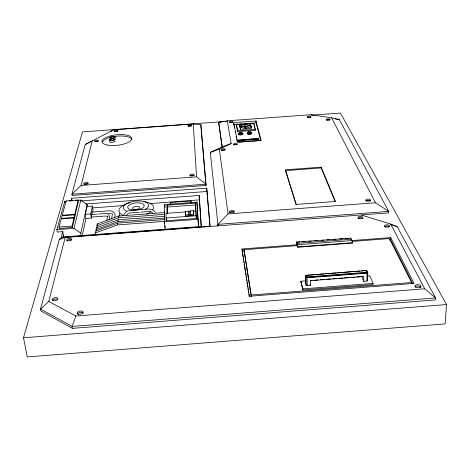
<?xml version="1.0" encoding="UTF-8"?>
<svg xmlns="http://www.w3.org/2000/svg" width="470" height="470" viewBox="0 0 470 470"><rect width="100%" height="100%" fill="white"/><g stroke="black" fill="none" stroke-linecap="round" stroke-linejoin="round"><path stroke-width="0.7" d="M91.597 216.447L91.533 217.075L91.38 215.019M350.608 238.143L296.47 242.009L297.199 245.857M251.244 296.664L243.995 249.717L297.428 245.622L297.886 247.226L352.635 243.025L352.212 240.564L350.614 237.861M167.038 213.727L167.185 205.173L195.432 203.046L195.937 211.336M167.261 213.503L167.185 205.173M193.681 211.312L195.861 211.148L196.331 218.468L166.239 220.747L166.263 219.414M362.681 276.73L362.646 278.763L363.674 281.318L366.935 281.066L367.611 280.549L367.781 272.629L367.094 270.99L365.907 270.509L306.322 275.385L306.698 277.165L307.268 277.388L366.641 272.782L366.988 272.024L366.436 270.697L366.982 272.529M363.674 281.318L363.768 276.548L310.353 280.69L310.417 285.46L307.192 285.707L306.129 285.296L305.676 283.68L305.547 275.79L306.34 275.244M166.239 220.747L166.063 213.398L185.685 211.917M365.901 271.014L365.907 270.509M366.641 272.782L366.988 272.024M366.935 281.066L367.105 273.141L367.781 272.629M165.152 229.566L164.388 221.858L164.794 204.55L196.948 202.135L198.604 226.945M164.471 218.274L164.559 221.364L117.512 224.924L95.187 232.973L95.392 234.424M96.262 231.04L96.056 229.601L117.97 221.623L164.635 218.092L164.547 214.984M366.994 276.125L369.902 275.902L373.074 283.404L373.045 284.538L302.886 289.996L300.806 281.26L305.899 280.866M412.995 283.862L390.658 239.8L390.735 237.585L297.551 244.753L296.47 242.009M92.12 214.062L92.008 214.626L91.844 212.105L107.859 210.901C112.148 210.096 117.065 212.928 114.386 217.921M411.509 283.716L411.567 282.523L389.354 238.578L351.977 241.445M311.951 115.144L340.445 113.059L446.5 304.554L445.131 323.901L27.248 356.941L23.5 337.777L82.514 131.917L223.538 121.607M170.263 204.485L170.481 202.505L190.949 200.966L191.061 202.317M117.512 224.924L117.764 223.109L164.6 219.561M117.97 221.623L118.223 219.778L164.676 216.27M97.425 226.658L97.196 227.885L96.896 225.741L118.487 217.833L118.734 216.024L164.764 212.552L164.635 211.277M111.619 218.891L112.336 214.22M109.122 219.707C109.774 217.951 110.133 215.072 107.789 214.432M106.819 220.642L107.501 216.517M96.896 225.741L97.243 223.902L118.734 216.024M95.187 232.973L95.533 231.128L117.764 223.109M96.056 229.601L96.409 227.727L118.223 219.778M82.215 235.599L85.934 218.491L91.38 218.08L91.591 217.064L104.51 216.088A4.606 1.992 -7.7 0 1 107.201 216.3M92.614 212.029L93.001 210.149L92.425 206.066L87.073 206.471L85.329 214.355L85.934 218.491M91.38 218.08L90.792 213.938L92.425 206.066M81.204 235.817L80.811 233.185L87.132 204.667L80.822 200.067L75.735 200.449M80.811 233.185L74.019 228.344L80.822 200.067M74.912 215.677L78.431 201.371L78.231 200.026L66.2 200.931L62.222 215.237L74.707 214.297L78.231 200.026M72.292 227.486L74.284 219.373L74.072 217.98L61.235 218.95L58.979 227.069L59.208 228.479L72.292 227.486L72.075 226.076L74.072 217.98M74.225 217.416L74.853 214.866L62.116 215.824L61.406 218.386L74.225 217.416L74.436 218.803L75.065 216.247L74.707 214.297M81.104 185.444L196.536 176.838L205.948 184.205L71.933 194.222L81.104 185.444L92.22 140.847L85.246 144.49L71.933 194.222L72.122 195.45L206.036 185.433L200.837 124.715L193.27 123.951L113.752 129.767L85.246 144.49M361.348 215.007L390.599 224.002L397.173 226.622L435.614 297.939L435.484 299.895L72.38 328.36L40.896 310.97L40.555 309.078L48.768 301.481L65.166 237.497L388.702 212.869L388.755 211.4L339.299 119.55L331.614 117.823L310.905 114.704L227.28 120.819L218.673 122.329L222.175 147.351M63.327 235.165L62.857 236.962L201.195 226.458L199.162 195.485L85.834 203.998M66.288 201.16L64.837 201.266L56.858 229.642L57.252 232.021L62.757 231.604L61.182 237.532L210.031 226.229L206.718 188.135L71.616 198.252L70.876 201.042M65.166 237.497L59.379 239.071L40.555 309.078L72.063 326.421L435.614 297.939L424.698 288.78L390.599 224.002M424.698 288.78L75.905 316.005L72.063 326.421L72.38 328.36M123.921 214.767L125.796 212.011M217.963 224.36L228.067 213.897L375.454 202.752L388.755 211.4L217.963 224.36L218.057 225.823L210.29 152.421L222.204 146.828L231.205 143.538L227.28 120.819M240.058 127.446L239.688 124.767L240.452 124.068L244.794 125.026L249.958 123.375L250.569 123.98L250.974 126.647L250.745 125.696M240.411 129.303L240.07 126.835L240.84 126.195L245.299 126.941L250.111 125.513L251.021 126.107L251.397 128.498L240.411 129.303L239.994 126.195L240.758 125.49L245.117 126.454L250.304 124.791L250.921 125.402M240.352 128.181L241.128 127.535L245.604 128.287L250.434 126.853L251.35 127.446M306.334 275.89L306.757 275.596M126.471 211.524L129.679 210.454L148.685 209.021L152.145 209.591M110.891 131.294L113.752 129.767M210.372 153.678L210.29 152.421L219.343 149.119L231.205 143.538M23.5 337.777L446.5 304.554M296.476 242.285L299.402 242.062M302.328 241.839L305.253 241.615M308.913 241.333L311.105 241.169M314.765 240.887L317.691 240.663M321.345 240.382L323.542 240.217M327.202 239.935L329.394 239.765M333.054 239.488L335.98 239.265M339.634 238.983L342.56 238.76M345.485 238.537L348.411 238.314M297.152 243.36L351.642 239.189M242.121 250.633L242.026 248.977L297.175 244.747M297.551 244.753L297.874 246.903L352.641 242.708M242.15 251.186L244.324 251.021M389.207 239.912L390.658 239.8M307.069 275.185L317.99 274.339M319.447 274.227L323.818 273.887M325.269 273.775L336.191 272.929M337.648 272.817L354.398 271.519M355.855 271.407L360.22 271.067M361.677 270.955L366.048 270.614M306.322 275.385L306.687 276.666L307.262 276.883L366.647 272.277M305.547 275.79L305.999 277.382L307.069 277.793L367.105 273.141M310.259 280.525L312.444 280.361M314.624 280.191L318.261 279.909M320.446 279.738L324.805 279.397M326.262 279.286L330.627 278.945M332.807 278.781L336.444 278.493M338.629 278.328L342.988 277.987M344.445 277.876L348.811 277.535M350.99 277.365L354.627 277.083M356.806 276.912L361.171 276.577M300.806 281.26L302.862 288.868L373.074 283.404M243.995 249.717L251.244 295.001L411.567 282.523M321.186 167.15L285.46 169.817L296.259 204.432L335.433 201.477L321.186 167.15L321.192 167.96L335.151 201.671M321.192 167.96L285.484 170.622L296.065 204.609M69.196 200.943L72.826 200.667M80.869 200.937L206.964 191.484L209.978 226.217M92.296 207.922L123.651 205.566M149.906 203.592L199.503 199.862L199.162 195.485M167.373 207.059L195.585 204.932M85.329 214.355L90.792 213.938M92.831 214.479L97.19 214.15M98.647 214.038L108.088 213.327A6.286 2.714 -7.6 0 1 111.126 213.462M139.414 212.223L129.996 212.934A4.077 3.625 5.2 0 0 126.518 215.454M140.859 212.117L148.826 211.512A4.406 3.93 2.9 0 1 152.838 213.192M190.808 215.754L190.562 210.866L193.452 210.648L193.722 215.536L190.808 215.754L190.72 214.667L193.634 214.449L193.452 210.648M185.274 211.435L188.881 211.165L188.975 212.246L189.105 215.783L185.468 216.059L185.274 211.435L185.468 216.059M188.593 211.7L190.773 211.535M118.487 217.833L164.717 214.344L164.594 213.063M185.374 214.972L189.016 214.696L188.881 211.165M165.975 218.033L196.113 215.754L195.432 203.046M58.979 227.069L72.075 226.076M56.858 229.642L74.019 228.344M164.388 221.858L197.952 219.314L196.948 202.135M59.379 239.071L61.57 238.901M224.995 121.501L226.458 121.395M220.871 122.171L218.673 122.329L222.204 146.828M256.003 120.99L233.778 122.611L237.55 142.163L261.167 140.424L256.003 120.99L256.079 122.864L260.874 141M233.813 123.24L233.884 124.485L256.079 122.864M241.527 124.374L253.894 123.469L255.451 130.272L237.667 131.577L236.434 124.744L240.07 124.48M244.424 127.129L246.609 126.971M236.434 124.744L237.614 130.666L255.41 129.362M238.419 140.154L258.447 138.397L258.976 140.43M242.714 139.837L245.575 139.625M249.153 139.361L252.02 139.149M255.598 138.885L258.459 138.679L258.988 140.712M239.77 142.116L239.471 140.16L257.954 138.797L258.453 140.747M239.506 140.812L257.977 139.449L258.312 140.753M244.153 141.805L239.864 142.116L239.471 140.16M245.587 141.699L250.586 141.329M252.02 141.223L257.025 140.853M335.045 118.904L339.299 119.55M390.981 224.713L397.173 226.622M310.905 114.704L312.35 115.479M48.768 301.481L75.905 316.005M153.003 210.025L155.488 212.446M331.614 117.823L375.454 202.752M390.735 237.585L414.099 283.416L249.394 296.247L242.026 248.977M352.195 241.974L352.635 243.025M310.041 284.168L310.417 285.46M254.106 125.02L255.451 130.272M249.958 123.375L250.304 124.791M250.111 125.513L250.434 126.853M245.299 126.941L245.604 128.287M244.794 125.026L245.117 126.454M240.452 124.068L240.758 125.49M240.84 126.195L241.128 127.535M239.688 124.767L239.994 126.195M238.402 139.872L238.819 142.198M233.884 124.485L234.554 127.999M235.229 131.506L235.499 132.91M236.169 136.417L236.439 137.822M236.71 139.226L237.25 142.028M62.757 231.604L63.644 237.144M242.262 251.908L243.043 256.937M243.266 258.377L243.489 259.816M243.713 261.25L243.936 262.689M244.159 264.128L244.382 265.562M244.606 267.001L245.387 272.03M245.61 273.47L245.834 274.909M246.057 276.348L246.28 277.782M246.503 279.221L246.721 280.661M246.944 282.094L247.279 284.25M247.502 285.69L247.725 287.129M247.949 288.562L248.172 290.002M248.395 291.441L248.618 292.875M248.842 294.314L249.176 296.47M64.837 201.266L65.013 202.394M71.616 198.252L72.022 200.925M87.132 204.667L87.438 206.812M96.409 227.727L96.609 229.166M97.243 223.902L97.437 225.33M219.343 149.119L228.067 213.897M164.429 220.066L164.764 223.485M164.976 225.6L165.187 227.721M164.794 204.55L165.082 207.476M164.506 216.805L164.635 218.092M170.481 202.505L170.61 203.851M206.036 185.433L200.837 124.715M189.016 214.696L189.105 215.783M190.562 210.866L190.65 211.947M193.634 214.449L193.722 215.536M197.952 219.314L198.563 227.028M196.113 215.754L196.331 218.468M206.718 188.135L206.964 191.484M199.55 200.59L201.266 226.746M193.27 123.951L196.536 176.838M237.614 130.666L237.667 131.577M251.244 295.001L251.303 296.194M251.021 126.107L251.068 127.159M253.894 123.469L253.935 124.362M257.954 138.797L257.977 139.449M297.874 246.903L297.886 247.226M297.428 245.622L297.451 246.732M302.862 288.868L302.886 289.996M307.262 276.883L307.268 277.388M307.069 277.793L307.192 285.707M306.687 276.666L306.698 277.165M305.999 277.382L306.129 285.296M190.949 200.966L190.961 202.928M143.256 201.559A17.402 7.473 -6.6 0 1 152.562 210.061M150.876 211.729A17.402 7.473 -6.6 0 1 146.528 214.167M123.804 215.466A17.402 7.473 -6.6 0 1 130.249 202.594M107.618 216.441A4.606 1.992 -7.7 0 1 107.977 216.611M111.766 213.609A6.286 2.714 -7.6 0 1 112.342 213.797M119.95 216.077A17.366 7.526 -6.6 0 1 119.456 213.492M126.553 211.071A12.749 5.44 -6.5 0 1 127.217 203.393A12.749 5.44 -6.5 0 1 144.889 201.812A12.749 5.44 -6.5 0 1 145.236 209.397M242.32 133.603A1.862 0.67 -3.1 0 1 240.458 134.579A1.862 0.67 -3.1 0 1 238.895 133.692M240.881 132.593A1.862 0.664 -3.1 0 1 242.038 133.586A1.862 0.664 -3.1 0 1 238.913 133.668A1.862 0.664 -3.1 0 1 240.393 132.611M229.777 122.459A1.892 0.652 -3.3 0 1 232.768 122.376M102.401 141.899A14.975 5.293 -6.3 0 1 109.933 137.51M114.516 136.506A14.975 5.293 -6.3 0 1 131.841 139.543M114.839 140.648A2.855 1.005 -6.4 0 1 112.471 142.34A2.855 1.005 -6.4 0 1 109.61 141.276M115.444 138.409A2.832 0.993 -6.3 0 1 114.216 139.661M110.333 139.708A2.832 0.993 -6.3 0 1 110.268 138.715M242.103 133.38A2.35 0.84 -3.1 0 1 242.479 134.496A2.35 0.84 -3.1 0 1 239.371 134.872A2.35 0.84 -3.1 0 1 238.466 133.821M251.009 132.669A2.35 0.84 -2.9 0 1 251.291 133.844A2.35 0.84 -2.9 0 1 247.984 134.091A2.35 0.84 -2.9 0 1 247.708 132.916M241.586 133.098A2.35 0.84 -3.1 0 1 242.579 134.244A2.35 0.84 -3.1 0 1 239.189 134.655A2.35 0.84 -3.1 0 1 238.789 133.439M250.251 131.917A1.862 0.664 -2.9 0 1 250.98 132.875A1.862 0.664 -2.9 0 1 248.142 133.081A1.862 0.664 -2.9 0 1 248.401 132.052M251.238 132.893A1.862 0.664 -2.9 0 1 249.4 133.868A1.862 0.664 -2.9 0 1 247.813 132.987M251.415 132.634A2.35 0.84 -2.9 0 1 250.992 133.78A2.35 0.84 -2.9 0 1 247.825 133.862A2.35 0.84 -2.9 0 1 247.702 132.728M229.595 212.622A2.432 1.081 -3.4 0 1 231.822 211.647A2.432 1.081 -3.4 0 1 234.277 212.264M221.746 150.171A2.056 0.776 -3.6 0 1 224.995 150.095M233.608 144.925A2.027 0.752 -3.2 0 1 237.109 144.666M307.603 117.394A1.904 0.652 -1.4 0 1 310.617 117.312M326.638 120.12A1.933 0.664 -0.9 0 1 329.699 120.032M365.825 201.007A2.456 1.052 1.2 0 1 367.963 200.314A2.456 1.052 1.2 0 1 370.348 200.925M384.501 226.846A2.638 1.193 2.3 0 1 386.751 226.076A2.638 1.193 2.3 0 1 389.336 226.775M357.987 218.433A2.556 1.146 1.2 0 1 360.22 217.686A2.556 1.146 1.2 0 1 362.693 218.356M414.981 287.005A3.049 1.551 4.7 0 1 417.906 286.03A3.049 1.551 4.7 0 1 420.844 287.352M77.374 314.254A3.043 1.598 -10.6 0 1 80.282 312.421A3.043 1.598 -10.6 0 1 83.325 313.367M52.523 300.365A2.967 1.498 -11.2 0 1 55.219 299.038A2.967 1.498 -11.2 0 1 57.916 299.578M66.999 240.758A2.585 1.157 -9.2 0 1 69.337 239.718A2.585 1.157 -9.2 0 1 71.722 240.111M189.998 176.05A2.197 0.881 -4.5 0 1 191.795 175.269A2.197 0.881 -4.5 0 1 193.998 175.539M84.048 184.446A2.238 0.881 -7.7 0 1 86.051 183.647A2.238 0.881 -7.7 0 1 88.143 183.929M95.011 141.646A1.974 0.693 -6.8 0 1 98.118 141.276M114.398 131.682A1.915 0.658 -6.2 0 1 116.319 131.054A1.915 0.658 -6.2 0 1 118.064 131.412M188.276 126.26A1.898 0.658 -4.4 0 1 191.554 126.019M134.232 209.409A3.625 1.551 -6.5 0 0 139.755 207.634A3.625 1.551 -6.5 0 0 134.467 206.683A3.625 1.551 -6.5 0 0 134.232 209.409M385.682 226.987A2.638 1.193 2.2 0 0 389.695 226.129A2.638 1.193 2.2 0 0 385.805 224.924A2.638 1.193 2.2 0 0 385.682 226.987M359.033 218.532A2.562 1.146 1.2 0 0 362.987 217.704A2.562 1.146 1.2 0 0 359.274 216.558A2.562 1.146 1.2 0 0 359.033 218.532M415.85 287.17A3.049 1.551 4.7 0 0 420.932 286.765A3.049 1.551 4.7 0 0 417.184 284.644A3.049 1.551 4.7 0 0 415.85 287.17M78.39 314.189A3.043 1.598 -10.6 0 0 83.137 312.403A3.043 1.598 -10.6 0 0 78.913 311.334A3.043 1.598 -10.6 0 0 78.39 314.189M53.216 300.665A2.967 1.492 -11.1 0 0 57.892 298.973A2.967 1.492 -11.1 0 0 53.862 297.968A2.967 1.492 -11.1 0 0 53.216 300.665M67.662 240.787A2.591 1.157 -9.2 0 0 71.728 239.453A2.591 1.157 -9.2 0 0 68.156 238.713A2.591 1.157 -9.2 0 0 67.662 240.787M366.859 201.031A2.462 1.052 1.2 0 0 370.642 200.261A2.462 1.052 1.2 0 0 367.058 199.221A2.462 1.052 1.2 0 0 366.859 201.031M230.306 212.417A2.438 1.081 -3.4 0 0 234.295 211.623A2.438 1.081 -3.4 0 0 231.123 210.537A2.438 1.081 -3.4 0 0 230.306 212.417M327.096 120.044A1.933 0.664 -0.9 0 0 330.14 119.521A1.933 0.664 -0.9 0 0 327.402 118.898A1.933 0.664 -0.9 0 0 327.096 120.044M307.991 117.312A1.904 0.646 -1.4 0 0 311.011 116.795A1.904 0.646 -1.4 0 0 308.355 116.19A1.904 0.646 -1.4 0 0 307.991 117.312M229.895 122.394A1.892 0.652 -3.3 0 0 232.997 121.871A1.892 0.652 -3.3 0 0 230.535 121.248A1.892 0.652 -3.3 0 0 229.895 122.394M234.042 144.76A2.033 0.752 -3.2 0 0 237.362 144.173A2.033 0.752 -3.2 0 0 234.712 143.45A2.033 0.752 -3.2 0 0 234.042 144.76M221.84 150.212A2.056 0.77 -3.6 0 0 225.224 149.613A2.056 0.77 -3.6 0 0 222.569 148.861A2.056 0.77 -3.6 0 0 221.84 150.212M107.436 145.065A14.987 5.27 -6.3 0 0 131.565 139.484A14.987 5.27 -6.3 0 0 111.537 135.607A14.987 5.27 -6.3 0 0 107.436 145.065M84.682 184.287A2.238 0.875 -7.6 0 0 88.178 183.253A2.238 0.875 -7.6 0 0 85.041 182.718A2.238 0.875 -7.6 0 0 84.682 184.287M95.369 141.564A1.974 0.687 -6.7 0 0 98.442 140.73A1.974 0.687 -6.7 0 0 95.651 140.336A1.974 0.687 -6.7 0 0 95.369 141.564M115.027 131.388A1.915 0.652 -6.2 0 0 117.982 130.601A1.915 0.652 -6.2 0 0 115.232 130.231A1.915 0.652 -6.2 0 0 115.027 131.388M190.984 175.862A2.203 0.881 -4.5 0 0 194.233 174.858A2.203 0.881 -4.5 0 0 190.896 174.341A2.203 0.881 -4.5 0 0 190.984 175.862M188.94 126.125A1.898 0.658 -4.4 0 0 191.748 125.349A1.898 0.658 -4.4 0 0 188.875 124.991A1.898 0.658 -4.4 0 0 188.94 126.125M131.618 209.92A8.301 3.543 -6.5 0 0 144.231 205.831A8.301 3.543 -6.5 0 0 132.088 203.71A8.301 3.543 -6.5 0 0 131.618 209.92M239.677 133.098A1.275 0.452 -3.1 0 0 241.75 132.74A1.275 0.452 -3.1 0 0 240.082 132.305A1.275 0.452 -3.1 0 0 239.677 133.098M110.973 140.407A2.015 0.705 -6.4 0 0 114.093 139.555A2.015 0.705 -6.4 0 0 111.202 139.149A2.015 0.705 -6.4 0 0 110.973 140.407M110.509 140.695A2.855 1.005 -6.4 0 0 114.927 139.496A2.855 1.005 -6.4 0 0 110.832 138.926A2.855 1.005 -6.4 0 0 110.509 140.695M111.196 138.327A2.838 0.987 -6.3 0 0 115.362 137.023A2.838 0.987 -6.3 0 0 111.061 136.623A2.838 0.987 -6.3 0 0 111.196 138.327M111.461 137.998A1.956 0.681 -6.3 0 0 114.48 137.181A1.956 0.681 -6.3 0 0 111.678 136.793A1.956 0.681 -6.3 0 0 111.461 137.998M248.612 132.387A1.275 0.452 -2.9 0 0 250.686 132.029A1.275 0.452 -2.9 0 0 249 131.594A1.275 0.452 -2.9 0 0 248.612 132.387"/></g></svg>
